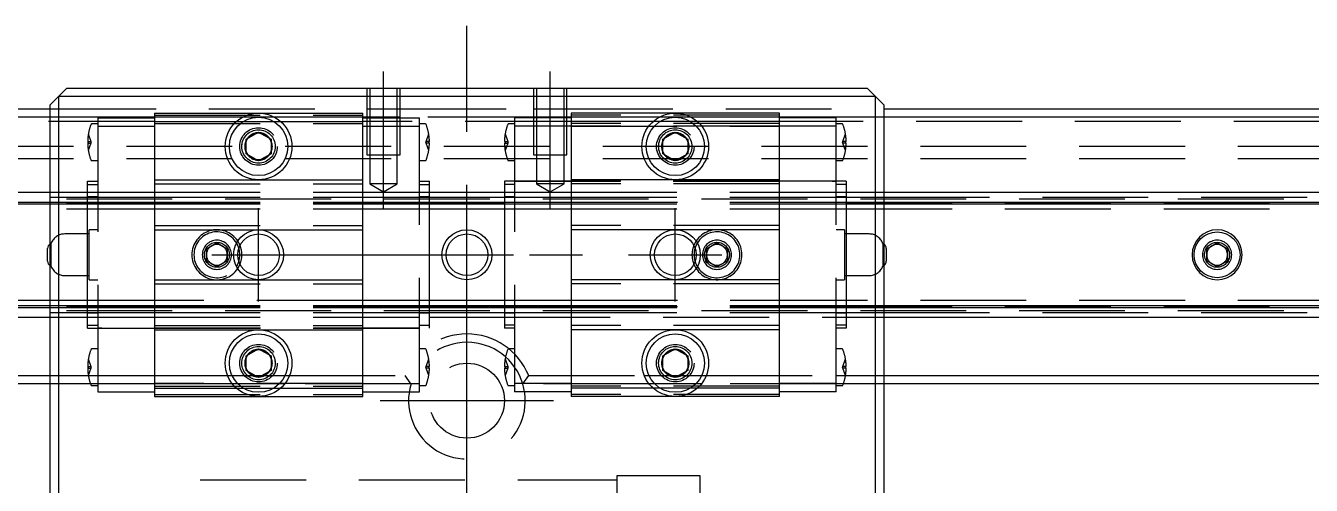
# Model space of a CAD drawing. Extents: x -15 to 1045, y -311 to 82.
# Drawn here: x 357.1 to 511.3, y 27.3 to 82.5 of the extents above; entities that cross this region are included whole.
import ezdxf

# ---------------------------------------------------------------- set-up
doc = ezdxf.new("R2010")
doc.units = 0
doc.linetypes.add('CENTER', pattern=[50.8, 31.75, -6.35, 6.35, -6.35])
doc.linetypes.add('DASHED', pattern=[19.05, 12.7, -6.35])
doc.layers.get('0').update_dxf_attribs({"linetype": 'CONTINUOUS'})
doc.layers.add('CENTER', color=1, linetype='CENTER')

msp = doc.modelspace()

# ---------------------------------------------------------------- linework, layer by layer
at = {"color": 7, "linetype": 'CONTINUOUS'}
for p, q in [((361, 74), (362, 75)), ((362, 75), (458, 75)), ((458, 75), (459, 74)), ((2, 72.5), (360, 72.5)), ((360, 73), (361, 74)), ((360, -73), (360, 73)), ((459, 74), (361, 74)), ((361, 74), (361, -74)), ((459, 74), (460, 73)), ((459, -74), (459, 74)), ((460, 73), (460, -73)), ((460, 72.5), (818, 72.5)), ((360, 71.5), (1, 71.5)), ((819, 71.5), (460, 71.5)), ((383.5, 68.87), (385, 69.73)), ((385, 69.73), (386.5, 68.87)), ((433.5, 68.87), (435, 69.73)), ((435, 69.73), (436.5, 68.87)), ((383.5, 67.13), (383.5, 68.87)), ((386.5, 68.87), (386.5, 67.13)), ((433.5, 67.13), (433.5, 68.87)), ((436.5, 68.87), (436.5, 67.13)), ((385, 66.27), (383.5, 67.13)), ((386.5, 67.13), (385, 66.27)), ((435, 66.27), (433.5, 67.13)), ((436.5, 67.13), (435, 66.27)), ((0, 62.5), (360, 62.5)), ((460, 62.5), (820, 62.5)), ((0, 61.32), (360, 61.32)), ((0, 61.1), (360, 61.1)), ((460, 61.32), (820, 61.32)), ((460, 61.1), (820, 61.1)), ((359.7, 55), (359.7, 55.75)), ((460.3, 55.75), (460.3, 55)), ((498.75, 55.72), (500, 56.44)), ((498.75, 54.28), (498.75, 55.72)), ((500, 56.44), (501.25, 55.72)), ((501.25, 55.72), (501.25, 54.28)), ((359.7, 54.25), (359.7, 55)), ((460.3, 55), (460.3, 54.25)), ((500, 53.56), (498.75, 54.28)), ((501.25, 54.28), (500, 53.56)), ((0, 48.9), (360, 48.9)), ((0, 48.68), (360, 48.68)), ((460, 48.9), (820, 48.9)), ((460, 48.68), (820, 48.68)), ((0, 47.5), (360, 47.5)), ((460, 47.5), (820, 47.5)), ((383.5, 42.87), (385, 43.73)), ((385, 43.73), (386.5, 42.87)), ((433.5, 42.87), (435, 43.73)), ((435, 43.73), (436.5, 42.87)), ((383.5, 41.13), (383.5, 42.87)), ((386.5, 42.87), (386.5, 41.13)), ((433.5, 41.13), (433.5, 42.87)), ((436.5, 42.87), (436.5, 41.13)), ((297.42, 40.5), (360, 40.5)), ((385, 40.27), (383.5, 41.13)), ((386.5, 41.13), (385, 40.27)), ((435, 40.27), (433.5, 41.13)), ((436.5, 41.13), (435, 40.27)), ((460, 40.5), (522.58, 40.5)), ((360, 39.5), (296.71, 39.5)), ((523.29, 39.5), (460, 39.5))]:
    msp.add_line(p, q, dxfattribs=at)
at = {"color": 3, "linetype": 'DASHED'}
for p, q in [((398, 75), (398, 67)), ((398.35, 75), (398.35, 67)), ((401.65, 67), (401.65, 75)), ((402, 67), (402, 75)), ((418, 75), (418, 67)), ((418.35, 75), (418.35, 67)), ((421.65, 67), (421.65, 75)), ((422, 67), (422, 75)), ((360, 72.5), (398, 72.5)), ((398, 72.5), (402, 72.5)), ((402, 72.5), (418, 72.5)), ((418, 72.5), (422, 72.5)), ((422, 72.5), (460, 72.5)), ((372.5, 71), (0.5, 71)), ((372.5, 71.5), (360, 71.5)), ((365.7, 71.45), (365.7, 70.45)), ((365.7, 71.45), (372.5, 71.45)), ((372.5, 72), (385, 72)), ((372.5, 72), (372.5, 71)), ((372.5, 71.75), (397.5, 71.75)), ((383.06, 71.5), (372.5, 71.5)), ((372.5, 71), (382.35, 71)), ((372.5, 71), (372.5, 64)), ((382.35, 71), (383.2, 71)), ((385, 71.5), (383.06, 71.5)), ((383.2, 71), (386.8, 71)), ((385, 72), (397.5, 72)), ((386.94, 71.5), (385, 71.5)), ((386.8, 71), (387.65, 71)), ((397.5, 71.5), (386.94, 71.5)), ((387.65, 71), (397.5, 71)), ((397.5, 71), (397.5, 72)), ((398, 71.5), (397.5, 71.5)), ((397.5, 71.45), (398, 71.45)), ((397.5, 64), (397.5, 71)), ((422.5, 71), (397.5, 71)), ((402, 71.5), (398, 71.5)), ((398, 71.45), (402, 71.45)), ((418, 71.5), (402, 71.5)), ((402, 71.45), (404.3, 71.45)), ((404.3, 70.45), (404.3, 71.45)), ((418, 71.45), (415.7, 71.45)), ((415.7, 71.45), (415.7, 70.45)), ((422, 71.5), (418, 71.5)), ((422, 71.45), (418, 71.45)), ((422.5, 71.5), (422, 71.5)), ((422.5, 71.45), (422, 71.45)), ((422.5, 72), (422.5, 71)), ((435, 72), (422.5, 72)), ((447.5, 71.75), (422.5, 71.75)), ((433.06, 71.5), (422.5, 71.5)), ((422.5, 71), (422.5, 64)), ((432.35, 71), (422.5, 71)), ((433.2, 71), (432.35, 71)), ((435, 71.5), (433.06, 71.5)), ((436.8, 71), (433.2, 71)), ((447.5, 72), (435, 72)), ((436.94, 71.5), (435, 71.5)), ((437.65, 71), (436.8, 71)), ((447.5, 71.5), (436.94, 71.5)), ((447.5, 71), (437.65, 71)), ((447.5, 71), (447.5, 72)), ((460, 71.5), (447.5, 71.5)), ((454.3, 71.45), (447.5, 71.45)), ((447.5, 64), (447.5, 71)), ((819.5, 71), (447.5, 71)), ((454.3, 70.45), (454.3, 71.45)), ((364.58, 69.5), (364.9, 68.6)), ((365.7, 70.7), (364.99, 70.7)), ((365.7, 70.45), (365.7, 39.55)), ((365.7, 70.45), (372.5, 70.45)), ((372.5, 70.75), (397.5, 70.75)), ((397.5, 70.45), (398, 70.45)), ((398, 70.45), (402, 70.45)), ((402, 70.45), (404.3, 70.45)), ((405.01, 70.7), (404.3, 70.7)), ((404.3, 39.55), (404.3, 70.45)), ((405.1, 68.6), (405.42, 69.5)), ((414.58, 69.5), (414.9, 68.6)), ((415.7, 70.7), (414.99, 70.7)), ((418, 70.45), (415.7, 70.45)), ((415.7, 70.45), (415.7, 39.55)), ((422, 70.45), (418, 70.45)), ((422.5, 70.45), (422, 70.45)), ((447.5, 70.75), (422.5, 70.75)), ((447.5, 70.45), (422.5, 70.45)), ((422.5, 70.45), (447.5, 70.45)), ((454.3, 70.45), (447.5, 70.45)), ((455.01, 70.7), (454.3, 70.7)), ((454.3, 39.55), (454.3, 70.45)), ((455.1, 68.6), (455.42, 69.5)), ((820, 68), (0, 68)), ((364.5, 68.6), (364.58, 68.6)), ((364.58, 68.4), (364.5, 68.4)), ((364.58, 68.6), (364.9, 68.6)), ((364.58, 68.6), (364.58, 68.4)), ((364.9, 68.4), (364.58, 67.5)), ((364.58, 68.4), (364.9, 68.4)), ((364.9, 68.6), (364.94, 68.5)), ((364.9, 68.4), (364.94, 68.5)), ((383, 68), (383.02, 68.3)), ((405.1, 68.6), (405.06, 68.5)), ((405.1, 68.4), (405.06, 68.5)), ((405.42, 68.6), (405.1, 68.6)), ((405.42, 67.5), (405.1, 68.4)), ((405.42, 68.4), (405.1, 68.4)), ((405.42, 68.4), (405.42, 68.6)), ((405.42, 68.6), (405.5, 68.6)), ((405.5, 68.4), (405.42, 68.4)), ((414.5, 68.6), (414.58, 68.6)), ((414.58, 68.4), (414.5, 68.4)), ((414.58, 68.6), (414.9, 68.6)), ((414.58, 68.6), (414.58, 68.4)), ((414.9, 68.4), (414.58, 67.5)), ((414.58, 68.4), (414.9, 68.4)), ((414.9, 68.6), (414.94, 68.5)), ((414.9, 68.4), (414.94, 68.5)), ((433, 68), (433.03, 68.35)), ((455.1, 68.6), (455.06, 68.5)), ((455.1, 68.4), (455.06, 68.5)), ((455.42, 68.6), (455.1, 68.6)), ((455.42, 67.5), (455.1, 68.4)), ((455.42, 68.4), (455.1, 68.4)), ((455.42, 68.4), (455.42, 68.6)), ((455.42, 68.6), (455.5, 68.6)), ((455.5, 68.4), (455.42, 68.4)), ((820, 66.5), (0, 66.5)), ((398, 67), (402, 67)), ((398.35, 67), (398.35, 63.5)), ((401.65, 63.5), (401.65, 67)), ((418, 67), (422, 67)), ((418.35, 67), (418.35, 63.5)), ((421.65, 63.5), (421.65, 67)), ((364.99, 66.3), (365.7, 66.3)), ((404.3, 66.3), (405.01, 66.3)), ((414.99, 66.3), (415.7, 66.3)), ((454.3, 66.3), (455.01, 66.3)), ((364.5, 63.43), (364.5, 63.82)), ((364.5, 63.82), (365.7, 63.82)), ((364.5, 63.43), (365.7, 63.43)), ((364.5, 61.03), (364.5, 63.43)), ((372.5, 64), (372.5, 63.5)), ((372.5, 64), (385, 64)), ((372.5, 63.5), (372.5, 58.5)), ((372.5, 63.5), (397.5, 63.5)), ((385, 64), (397.5, 64)), ((397.5, 63.5), (397.5, 64)), ((397.5, 58.5), (397.5, 63.5)), ((398.35, 63.5), (400, 62.55)), ((401.65, 63.5), (398.35, 63.5)), ((400, 62.55), (401.65, 63.5)), ((404.3, 63.82), (405.5, 63.82)), ((404.3, 63.43), (405.5, 63.43)), ((405.5, 63.43), (405.5, 63.82)), ((405.5, 61.03), (405.5, 63.43)), ((414.5, 63.82), (414.5, 63.43)), ((415.7, 63.82), (414.5, 63.82)), ((415.7, 63.43), (414.5, 63.43)), ((414.5, 63.43), (414.5, 61.03)), ((415.7, 63.82), (454.3, 63.82)), ((422.5, 63.82), (415.7, 63.82)), ((418.35, 63.5), (420, 62.55)), ((421.65, 63.5), (418.35, 63.5)), ((420, 62.55), (421.65, 63.5)), ((422.5, 64), (422.5, 63.5)), ((435, 64), (422.5, 64)), ((447.5, 63.82), (422.5, 63.82)), ((422.5, 63.5), (422.5, 58.5)), ((447.5, 63.5), (422.5, 63.5)), ((447.5, 64), (435, 64)), ((447.5, 63.5), (447.5, 64)), ((454.3, 63.82), (447.5, 63.82)), ((447.5, 58.5), (447.5, 63.5)), ((455.5, 63.82), (454.3, 63.82)), ((455.5, 63.43), (454.3, 63.43)), ((455.5, 63.82), (455.5, 63.43)), ((455.5, 63.43), (455.5, 61.03)), ((0, 61.91), (360, 61.91)), ((0, 61.7), (820, 61.7)), ((360, 62.5), (364.5, 62.5)), ((360, 61.91), (364.5, 61.91)), ((364.5, 62.5), (365.7, 62.5)), ((364.5, 62.01), (365.7, 62.01)), ((364.5, 61.91), (365.7, 61.91)), ((365.7, 62.5), (372.5, 62.5)), ((365.7, 61.91), (372.5, 61.91)), ((372.5, 62.5), (397.5, 62.5)), ((372.5, 61.91), (397.5, 61.91)), ((397.5, 62.5), (404.3, 62.5)), ((397.5, 61.91), (404.3, 61.91)), ((404.3, 62.5), (405.5, 62.5)), ((404.3, 62.01), (405.5, 62.01)), ((404.3, 61.91), (405.5, 61.91)), ((405.5, 62.5), (414.5, 62.5)), ((405.5, 61.91), (414.5, 61.91)), ((414.5, 62.5), (415.7, 62.5)), ((414.5, 62.01), (415.7, 62.01)), ((414.5, 61.91), (415.7, 61.91)), ((415.7, 62.5), (422.5, 62.5)), ((415.7, 61.91), (422.5, 61.91)), ((422.5, 62.5), (447.5, 62.5)), ((422.5, 61.91), (447.5, 61.91)), ((447.5, 62.5), (454.3, 62.5)), ((447.5, 61.91), (454.3, 61.91)), ((454.3, 62.5), (455.5, 62.5)), ((454.3, 62.01), (455.5, 62.01)), ((454.3, 61.91), (455.5, 61.91)), ((455.5, 62.5), (460, 62.5)), ((455.5, 61.91), (460, 61.91)), ((460, 61.91), (820, 61.91)), ((0, 61.26), (364.5, 61.26)), ((0, 60.5), (364.5, 60.5)), ((360, 61.32), (364.5, 61.32)), ((360, 61.1), (364.5, 61.1)), ((364.5, 61.32), (365.7, 61.32)), ((364.5, 61.26), (365.7, 61.26)), ((364.5, 61.1), (365.7, 61.1)), ((364.5, 57.5), (364.5, 61.03)), ((364.5, 60.5), (365.7, 60.5)), ((365.7, 61.32), (372.5, 61.32)), ((365.7, 61.26), (372.5, 61.26)), ((365.7, 61.1), (372.5, 61.1)), ((365.7, 60.5), (372.5, 60.5)), ((372.5, 61.32), (397.5, 61.32)), ((372.5, 61.26), (397.5, 61.26)), ((372.5, 61.1), (397.5, 61.1)), ((372.5, 60.5), (397.5, 60.5)), ((397.5, 61.32), (404.3, 61.32)), ((397.5, 61.26), (404.3, 61.26)), ((397.5, 61.1), (404.3, 61.1)), ((397.5, 60.5), (404.3, 60.5)), ((404.3, 61.32), (405.5, 61.32)), ((404.3, 61.26), (405.5, 61.26)), ((404.3, 61.1), (405.5, 61.1)), ((404.3, 60.5), (405.5, 60.5)), ((405.5, 61.32), (414.5, 61.32)), ((405.5, 61.26), (414.5, 61.26)), ((405.5, 61.1), (414.5, 61.1)), ((405.5, 48.97), (405.5, 61.03)), ((405.5, 60.5), (414.5, 60.5)), ((414.5, 61.32), (415.7, 61.32)), ((415.7, 61.26), (414.5, 61.26)), ((414.5, 61.1), (415.7, 61.1)), ((414.5, 61.03), (414.5, 48.97)), ((414.5, 60.5), (415.7, 60.5)), ((415.7, 61.32), (422.5, 61.32)), ((422.5, 61.26), (415.7, 61.26)), ((415.7, 61.1), (422.5, 61.1)), ((415.7, 60.5), (422.5, 60.5)), ((422.5, 61.32), (454.3, 61.32)), ((454.3, 61.26), (422.5, 61.26)), ((422.5, 61.1), (454.3, 61.1)), ((422.5, 60.5), (454.3, 60.5)), ((454.3, 61.32), (455.5, 61.32)), ((455.5, 61.26), (454.3, 61.26)), ((454.3, 61.1), (455.5, 61.1)), ((454.3, 60.5), (455.5, 60.5)), ((455.5, 61.32), (460, 61.32)), ((455.5, 61.26), (820, 61.26)), ((455.5, 61.1), (460, 61.1)), ((455.5, 61.03), (455.5, 57.5)), ((455.5, 60.5), (820, 60.5)), ((364.7, 57.5), (361.75, 57.5)), ((364.5, 52.5), (364.5, 57.5)), ((365.7, 58), (364.7, 58)), ((364.7, 55), (364.7, 58)), ((372.5, 58.5), (397.5, 58.5)), ((372.5, 58.5), (372.5, 58)), ((372.5, 58), (385, 58)), ((372.5, 58), (372.5, 52)), ((385, 58), (397.5, 58)), ((397.5, 58), (397.5, 58.5)), ((397.5, 52), (397.5, 58)), ((422.5, 58.5), (422.5, 58)), ((447.5, 58.5), (422.5, 58.5)), ((422.5, 58), (422.5, 52)), ((435, 58), (422.5, 58)), ((447.5, 58), (435, 58)), ((447.5, 58), (447.5, 58.5)), ((447.5, 52), (447.5, 58)), ((455.3, 58), (454.3, 58)), ((455.3, 58), (455.3, 52)), ((458.25, 57.5), (455.3, 57.5)), ((455.5, 57.5), (455.5, 52.5)), ((360.12, 55), (360.12, 56.39)), ((378.75, 55.72), (380, 56.44)), ((378.75, 54.28), (378.75, 55.72)), ((380, 56.44), (381.25, 55.72)), ((381.25, 55.72), (381.25, 54.28)), ((438.75, 55.72), (440, 56.44)), ((438.75, 54.28), (438.75, 55.72)), ((440, 56.44), (441.25, 55.72)), ((441.25, 55.72), (441.25, 54.28)), ((459.88, 56.39), (459.88, 55)), ((360.12, 53.61), (360.12, 55)), ((364.7, 52), (364.7, 55)), ((378.5, 55), (378.52, 55.22)), ((380, 53.56), (378.75, 54.28)), ((381.25, 54.28), (380, 53.56)), ((438.5, 55), (438.52, 55.22)), ((440, 53.56), (438.75, 54.28)), ((441.25, 54.28), (440, 53.56)), ((459.88, 55), (459.88, 53.61)), ((498.5, 55), (498.52, 55.25)), ((361.75, 52.5), (364.7, 52.5)), ((364.5, 48.97), (364.5, 52.5)), ((455.3, 52.5), (458.25, 52.5)), ((455.5, 52.5), (455.5, 48.97)), ((364.7, 52), (365.7, 52)), ((372.5, 52), (372.5, 51.5)), ((372.5, 52), (385, 52)), ((372.5, 51.5), (372.5, 46.5)), ((372.5, 51.5), (397.5, 51.5)), ((385, 52), (397.5, 52)), ((397.5, 51.5), (397.5, 52)), ((397.5, 46.5), (397.5, 51.5)), ((422.5, 52), (422.5, 51.5)), ((435, 52), (422.5, 52)), ((422.5, 51.5), (422.5, 46.5)), ((447.5, 51.5), (422.5, 51.5)), ((447.5, 52), (435, 52)), ((447.5, 51.5), (447.5, 52)), ((447.5, 46.5), (447.5, 51.5)), ((454.3, 52), (455.3, 52)), ((364.5, 49.5), (0, 49.5)), ((365.7, 49.5), (364.5, 49.5)), ((372.5, 49.5), (365.7, 49.5)), ((397.5, 49.5), (372.5, 49.5)), ((404.3, 49.5), (397.5, 49.5)), ((405.5, 49.5), (404.3, 49.5)), ((414.5, 49.5), (405.5, 49.5)), ((415.7, 49.5), (414.5, 49.5)), ((422.5, 49.5), (415.7, 49.5)), ((454.3, 49.5), (422.5, 49.5)), ((455.5, 49.5), (454.3, 49.5)), ((820, 49.5), (455.5, 49.5)), ((0, 48.74), (364.5, 48.74)), ((0, 48.3), (820, 48.3)), ((0, 48.09), (360, 48.09)), ((360, 48.9), (364.5, 48.9)), ((360, 48.68), (364.5, 48.68)), ((360, 48.09), (364.5, 48.09)), ((364.5, 46.57), (364.5, 48.97)), ((364.5, 48.9), (365.7, 48.9)), ((364.5, 48.74), (365.7, 48.74)), ((364.5, 48.68), (365.7, 48.68)), ((364.5, 48.09), (365.7, 48.09)), ((365.7, 47.99), (364.5, 47.99)), ((365.7, 48.9), (372.5, 48.9)), ((365.7, 48.74), (372.5, 48.74)), ((365.7, 48.68), (372.5, 48.68)), ((365.7, 48.09), (372.5, 48.09)), ((372.5, 48.9), (397.5, 48.9)), ((372.5, 48.74), (397.5, 48.74)), ((372.5, 48.68), (397.5, 48.68)), ((372.5, 48.09), (397.5, 48.09)), ((397.5, 48.9), (404.3, 48.9)), ((397.5, 48.74), (404.3, 48.74)), ((397.5, 48.68), (404.3, 48.68)), ((397.5, 48.09), (404.3, 48.09)), ((404.3, 48.9), (405.5, 48.9)), ((404.3, 48.74), (405.5, 48.74)), ((404.3, 48.68), (405.5, 48.68)), ((404.3, 48.09), (405.5, 48.09)), ((405.5, 47.99), (404.3, 47.99)), ((405.5, 46.57), (405.5, 48.97)), ((405.5, 48.9), (414.5, 48.9)), ((405.5, 48.74), (414.5, 48.74)), ((405.5, 48.68), (414.5, 48.68)), ((405.5, 48.09), (414.5, 48.09)), ((414.5, 48.97), (414.5, 46.57)), ((414.5, 48.9), (415.7, 48.9)), ((415.7, 48.74), (414.5, 48.74)), ((414.5, 48.68), (415.7, 48.68)), ((414.5, 48.09), (415.7, 48.09)), ((415.7, 47.99), (414.5, 47.99)), ((415.7, 48.9), (422.5, 48.9)), ((422.5, 48.74), (415.7, 48.74)), ((415.7, 48.68), (422.5, 48.68)), ((415.7, 48.09), (422.5, 48.09)), ((422.5, 48.9), (454.3, 48.9)), ((454.3, 48.74), (422.5, 48.74)), ((422.5, 48.68), (454.3, 48.68)), ((422.5, 48.09), (454.3, 48.09)), ((454.3, 48.9), (455.5, 48.9)), ((455.5, 48.74), (454.3, 48.74)), ((454.3, 48.68), (455.5, 48.68)), ((454.3, 48.09), (455.5, 48.09)), ((455.5, 47.99), (454.3, 47.99)), ((455.5, 48.97), (455.5, 46.57)), ((455.5, 48.9), (460, 48.9)), ((455.5, 48.74), (820, 48.74)), ((455.5, 48.68), (460, 48.68)), ((455.5, 48.09), (460, 48.09)), ((460, 48.09), (820, 48.09)), ((360, 47.5), (364.5, 47.5)), ((364.5, 47.5), (365.7, 47.5)), ((364.5, 46.18), (364.5, 46.57)), ((364.5, 46.57), (365.7, 46.57)), ((365.7, 47.5), (372.5, 47.5)), ((372.5, 47.5), (405.5, 47.5)), ((372.5, 46.5), (397.5, 46.5)), ((372.5, 46.5), (372.5, 46)), ((397.5, 46), (397.5, 46.5)), ((404.3, 46.57), (405.5, 46.57)), ((405.5, 47.5), (414.5, 47.5)), ((405.5, 46.18), (405.5, 46.57)), ((414.5, 47.5), (454.3, 47.5)), ((414.5, 46.57), (414.5, 46.18)), ((415.7, 46.57), (414.5, 46.57)), ((422.5, 46.5), (422.5, 46)), ((447.5, 46.5), (422.5, 46.5)), ((447.5, 46), (447.5, 46.5)), ((454.3, 47.5), (455.5, 47.5)), ((455.5, 46.57), (454.3, 46.57)), ((455.5, 47.5), (460, 47.5)), ((455.5, 46.57), (455.5, 46.18)), ((364.5, 46.18), (365.7, 46.18)), ((365.7, 46.18), (372.5, 46.18)), ((404.3, 46.18), (365.7, 46.18)), ((372.5, 46.18), (405.5, 46.18)), ((372.5, 46), (372.5, 39)), ((372.5, 46), (385, 46)), ((385, 46), (397.5, 46)), ((397.5, 39), (397.5, 46)), ((415.7, 46.18), (414.5, 46.18)), ((422.5, 46), (422.5, 39)), ((435, 46), (422.5, 46)), ((447.5, 46), (435, 46)), ((447.5, 39), (447.5, 46)), ((455.5, 46.18), (454.3, 46.18)), ((365.7, 43.7), (364.99, 43.7)), ((405.01, 43.7), (404.3, 43.7)), ((415.7, 43.7), (414.99, 43.7)), ((455.01, 43.7), (454.3, 43.7)), ((364.58, 42.5), (364.9, 41.6)), ((386.97, 42.33), (387, 42)), ((405.1, 41.6), (405.42, 42.5)), ((414.58, 42.5), (414.9, 41.6)), ((433, 42), (433.03, 42.35)), ((455.1, 41.6), (455.42, 42.5)), ((360, 40.5), (364.58, 40.5)), ((364.5, 41.6), (364.58, 41.6)), ((364.58, 41.4), (364.5, 41.4)), ((364.58, 41.6), (364.9, 41.6)), ((364.58, 41.6), (364.58, 41.4)), ((364.9, 41.4), (364.58, 40.5)), ((364.58, 41.4), (364.9, 41.4)), ((364.58, 40.5), (365.7, 40.5)), ((364.9, 41.6), (364.94, 41.5)), ((364.9, 41.4), (364.94, 41.5)), ((365.7, 40.5), (372.5, 40.5)), ((372.5, 40.5), (381.29, 40.5)), ((381.29, 40.5), (381.84, 40.5)), ((381.84, 40.5), (383.32, 40.5)), ((383.32, 40.5), (383.68, 40.5)), ((383.68, 40.5), (384.31, 40.5)), ((384.31, 40.5), (384.4, 40.5)), ((384.4, 40.5), (384.6, 40.5)), ((384.6, 40.5), (385.4, 40.5)), ((385.4, 40.5), (385.6, 40.5)), ((385.6, 40.5), (385.69, 40.5)), ((385.69, 40.5), (386.32, 40.5)), ((386.32, 40.5), (386.68, 40.5)), ((386.68, 40.5), (388.16, 40.5)), ((388.16, 40.5), (388.71, 40.5)), ((388.71, 40.5), (402.58, 40.5)), ((403.29, 39.5), (402.58, 40.5)), ((405.1, 41.6), (405.06, 41.5)), ((405.1, 41.4), (405.06, 41.5)), ((405.42, 41.6), (405.1, 41.6)), ((405.42, 40.5), (405.1, 41.4)), ((405.42, 41.4), (405.1, 41.4)), ((405.42, 41.4), (405.42, 41.6)), ((405.42, 41.6), (405.5, 41.6)), ((405.5, 41.4), (405.42, 41.4)), ((414.5, 41.6), (414.58, 41.6)), ((414.58, 41.4), (414.5, 41.4)), ((414.58, 41.6), (414.9, 41.6)), ((414.58, 41.6), (414.58, 41.4)), ((414.9, 41.4), (414.58, 40.5)), ((414.58, 41.4), (414.9, 41.4)), ((414.9, 41.6), (414.94, 41.5)), ((414.9, 41.4), (414.94, 41.5)), ((416.71, 39.5), (417.42, 40.5)), ((417.42, 40.5), (431.29, 40.5)), ((431.29, 40.5), (431.84, 40.5)), ((431.84, 40.5), (433.32, 40.5)), ((433.32, 40.5), (433.68, 40.5)), ((433.68, 40.5), (434.31, 40.5)), ((434.31, 40.5), (434.4, 40.5)), ((434.4, 40.5), (434.6, 40.5)), ((434.6, 40.5), (435.4, 40.5)), ((435.4, 40.5), (435.6, 40.5)), ((435.6, 40.5), (435.69, 40.5)), ((435.69, 40.5), (436.32, 40.5)), ((436.32, 40.5), (436.68, 40.5)), ((436.68, 40.5), (438.16, 40.5)), ((438.16, 40.5), (438.71, 40.5)), ((438.71, 40.5), (454.3, 40.5)), ((454.3, 40.5), (455.42, 40.5)), ((455.1, 41.6), (455.06, 41.5)), ((455.1, 41.4), (455.06, 41.5)), ((455.42, 41.6), (455.1, 41.6)), ((455.42, 40.5), (455.1, 41.4)), ((455.42, 41.4), (455.1, 41.4)), ((455.42, 41.4), (455.42, 41.6)), ((455.42, 41.6), (455.5, 41.6)), ((455.5, 41.4), (455.42, 41.4)), ((455.42, 40.5), (460, 40.5)), ((364.84, 39.5), (360, 39.5)), ((365.7, 39.5), (364.84, 39.5)), ((364.99, 39.3), (365.7, 39.3)), ((365.7, 39.55), (365.7, 38.55)), ((365.7, 39.55), (372.5, 39.55)), ((372.5, 39.5), (365.7, 39.5)), ((372.5, 39.55), (397.5, 39.55)), ((397.5, 39.55), (372.5, 39.55)), ((381.88, 39.5), (372.5, 39.5)), ((372.5, 39.25), (397.5, 39.25)), ((372.5, 39), (382.35, 39)), ((372.5, 39), (372.5, 38)), ((382.55, 39.5), (381.88, 39.5)), ((382.35, 39), (383.2, 39)), ((387.45, 39.5), (382.55, 39.5)), ((383.2, 39), (386.8, 39)), ((386.8, 39), (387.65, 39)), ((388.12, 39.5), (387.45, 39.5)), ((387.65, 39), (397.5, 39)), ((403.29, 39.5), (388.12, 39.5)), ((397.5, 39.55), (404.3, 39.55)), ((397.5, 38), (397.5, 39)), ((404.3, 38.55), (404.3, 39.55)), ((404.3, 39.3), (405.01, 39.3)), ((414.99, 39.3), (415.7, 39.3)), ((415.7, 39.55), (415.7, 38.55)), ((422.5, 39.55), (415.7, 39.55)), ((431.88, 39.5), (416.71, 39.5)), ((447.5, 39.25), (422.5, 39.25)), ((422.5, 39), (422.5, 38)), ((432.35, 39), (422.5, 39)), ((432.55, 39.5), (431.88, 39.5)), ((433.2, 39), (432.35, 39)), ((437.45, 39.5), (432.55, 39.5)), ((436.8, 39), (433.2, 39)), ((437.65, 39), (436.8, 39)), ((438.12, 39.5), (437.45, 39.5)), ((447.5, 39), (437.65, 39)), ((454.3, 39.5), (438.12, 39.5)), ((454.3, 39.55), (447.5, 39.55)), ((447.5, 38), (447.5, 39)), ((454.3, 38.55), (454.3, 39.55)), ((455.16, 39.5), (454.3, 39.5)), ((454.3, 39.3), (455.01, 39.3)), ((460, 39.5), (455.16, 39.5)), ((365.7, 38.55), (372.5, 38.55)), ((372.5, 38.25), (397.5, 38.25)), ((372.5, 38), (385, 38)), ((385, 38), (397.5, 38)), ((397.5, 38.55), (404.3, 38.55)), ((422.5, 38.55), (415.7, 38.55)), ((447.5, 38.25), (422.5, 38.25)), ((435, 38), (422.5, 38)), ((447.5, 38), (435, 38)), ((454.3, 38.55), (447.5, 38.55)), ((378, 28), (428, 28)), ((378, -28), (378, 28)), ((438, 28.5), (428, 28.5)), ((428, 28.5), (428, 28)), ((428, 28), (428, -28)), ((438, 22.87), (438, 28.5))]:
    msp.add_line(p, q, dxfattribs=at)
at = {"color": 7, "linetype": 'CONTINUOUS'}
for centre, radius in [((385, 68), 4), ((385, 68), 3.5), ((435, 68), 4), ((435, 68), 3.5), ((385, 55), 2.5), ((410, 55), 3), ((410, 55), 2.5), ((435, 55), 2.5), ((500, 55), 2.75), ((385, 42), 4), ((385, 42), 3.5), ((435, 42), 4), ((435, 42), 3.5)]:
    msp.add_circle(centre, radius, dxfattribs=at)
at = {"color": 3, "linetype": 'DASHED'}
for centre, radius in [((385, 68), 2.25), ((385, 68), 2), ((385, 68), 1.62), ((435, 68), 2.25), ((435, 68), 2), ((435, 68), 1.62), ((380, 55), 1.5), ((440, 55), 1.5), ((500, 55), 1.5), ((385, 42), 2.25), ((385, 42), 2), ((385, 42), 1.62), ((435, 42), 2.25), ((435, 42), 2), ((435, 42), 1.62), ((410, 37.5), 4.5)]:
    msp.add_circle(centre, radius, dxfattribs=at)
at = {"color": 3, "linetype": 'CONTINUOUS'}
for centre in [(385, 55), (435, 55)]:
    msp.add_circle(centre, 3, dxfattribs=at)
at = {"color": 3, "linetype": 'DASHED'}
for centre, radius, start, end in [((370.5, 68.5), 6, 170.4203, 179.0449), ((370.5, 68.5), 6, 159.1494, 170.4059), ((364.99, 70.6), 0.1, 90, 159.1494), ((385, 68), 1.65, 95.38, 144.62), ((385, 68), 1.62, 98.1587, 141.8413), ((385, 68), 1.62, 81.8413, 98.1587), ((385, 68), 1.65, 84.62, 95.38), ((385, 68), 1.65, 35.38, 84.62), ((385, 68), 1.62, 38.1587, 81.8413), ((405.01, 70.6), 0.1, 20.8506, 90), ((399.5, 68.5), 6, 9.5941, 20.8506), ((399.5, 68.5), 6, 0.9551, 9.5797), ((420.5, 68.5), 6, 170.4203, 179.0449), ((420.5, 68.5), 6, 159.1494, 170.4059), ((414.99, 70.6), 0.1, 90, 159.1494), ((435, 68), 1.65, 95.38, 144.62), ((435, 68), 1.62, 98.1587, 141.8413), ((435, 68), 1.62, 81.8413, 98.1587), ((435, 68), 1.65, 84.62, 95.38), ((435, 68), 1.65, 35.38, 84.62), ((435, 68), 1.62, 38.1587, 81.8413), ((455.01, 70.6), 0.1, 20.8506, 90), ((449.5, 68.5), 6, 9.5941, 20.8506), ((449.5, 68.5), 6, 0.9551, 9.5797), ((370.5, 68.5), 6, 180.9551, 189.5797), ((385, 68), 1.65, 155.38, 180), ((385, 68), 1.65, 180, 204.62), ((385, 68), 1.62, 158.1587, 201.8413), ((385, 68), 1.62, 141.8413, 158.1587), ((385, 68), 1.65, 144.62, 155.38), ((385, 68), 1.62, 21.8413, 38.1587), ((385, 68), 1.65, 24.62, 35.38), ((385, 68), 1.65, 335.38, 24.62), ((385, 68), 1.62, 0, 21.8413), ((385, 68), 1.62, 338.1587, 0), ((399.5, 68.5), 6, 350.4203, 359.0449), ((420.5, 68.5), 6, 180.9551, 189.5797), ((435, 68), 1.65, 155.38, 180), ((435, 68), 1.65, 180, 204.62), ((435, 68), 1.62, 158.1587, 201.8413), ((435, 68), 1.62, 141.8413, 158.1587), ((435, 68), 1.65, 144.62, 155.38), ((435, 68), 1.62, 21.8413, 38.1587), ((435, 68), 1.65, 24.62, 35.38), ((435, 68), 1.65, 335.38, 24.62), ((435, 68), 1.62, 0, 21.8413), ((435, 68), 1.62, 338.1587, 0), ((449.5, 68.5), 6, 350.4203, 359.0449), ((370.5, 68.5), 6, 189.5941, 200.8506), ((364.99, 66.4), 0.1, 200.8506, 270), ((385, 68), 1.62, 201.8413, 218.1587), ((385, 68), 1.65, 204.62, 215.38), ((385, 68), 1.65, 215.38, 264.62), ((385, 68), 1.62, 218.1587, 261.8413), ((385, 68), 1.62, 261.8413, 278.1587), ((385, 68), 1.65, 264.62, 275.38), ((385, 68), 1.65, 275.38, 324.62), ((385, 68), 1.62, 278.1587, 321.8413), ((385, 68), 1.62, 321.8413, 338.1587), ((385, 68), 1.65, 324.62, 335.38), ((405.01, 66.4), 0.1, 270, 339.1494), ((399.5, 68.5), 6, 339.1494, 350.4059), ((420.5, 68.5), 6, 189.5941, 200.8506), ((414.99, 66.4), 0.1, 200.8506, 270), ((435, 68), 1.62, 201.8413, 218.1587), ((435, 68), 1.65, 204.62, 215.38), ((435, 68), 1.65, 215.38, 264.62), ((435, 68), 1.62, 218.1587, 261.8413), ((435, 68), 1.62, 261.8413, 278.1587), ((435, 68), 1.65, 264.62, 275.38), ((435, 68), 1.65, 275.38, 324.62), ((435, 68), 1.62, 278.1587, 321.8413), ((435, 68), 1.62, 321.8413, 338.1587), ((435, 68), 1.65, 324.62, 335.38), ((455.01, 66.4), 0.1, 270, 339.1494), ((449.5, 68.5), 6, 339.1494, 350.4059), ((361.75, 55.75), 1.75, 90, 158.4596), ((380, 55), 3, 33.5573, 180), ((380, 55), 2.75, 31.0388, 328.9612), ((440, 55), 3, 0, 146.4427), ((440, 55), 2.75, 0, 148.9612), ((458.25, 55.75), 1.75, 21.5404, 90), ((360.4, 55.75), 0.7, 113.3901, 124.8499), ((380, 55), 1.75, 0, 180), ((380, 55), 1.25, 120, 180), ((380, 55), 1.25, 60, 120), ((380, 55), 1.25, 0, 60), ((380, 55), 2.75, 16.8991, 31.0388), ((380, 55), 3, 22.3316, 33.5573), ((380, 55), 2.75, 0, 16.8991), ((380, 55), 3, 0, 22.3316), ((440, 55), 3, 157.6684, 180), ((440, 55), 3, 146.4427, 157.6684), ((440, 55), 2.75, 163.1009, 196.8991), ((440, 55), 2.75, 148.9612, 163.1009), ((440, 55), 1.75, 0, 180), ((440, 55), 1.25, 120, 180), ((440, 55), 1.25, 240, 120), ((459.6, 55.75), 0.7, 55.1501, 66.6201), ((500, 55), 1.75, 0, 180), ((500, 55), 1.25, 120, 180), ((500, 55), 1.25, 60, 120), ((500, 55), 1.25, 0, 60), ((380, 55), 3, 180, 326.4427), ((380, 55), 1.75, 180, 0), ((380, 55), 1.25, 180, 240), ((380, 55), 1.25, 300, 0), ((380, 55), 2.75, 328.9612, 343.1009), ((380, 55), 2.75, 343.1009, 0), ((380, 55), 3, 337.6684, 0), ((440, 55), 3, 180, 202.3316), ((440, 55), 2.75, 196.8991, 211.0388), ((440, 55), 3, 213.5573, 0), ((440, 55), 2.75, 211.0388, 0), ((440, 55), 1.75, 180, 0), ((440, 55), 1.25, 180, 240), ((500, 55), 1.75, 180, 0), ((500, 55), 1.25, 180, 240), ((500, 55), 1.25, 300, 0), ((360.4, 54.25), 0.7, 235.1501, 246.6201), ((361.75, 54.25), 1.75, 201.5404, 270), ((380, 55), 1.25, 240, 300), ((380, 55), 3, 326.4427, 337.6684), ((440, 55), 3, 202.3316, 213.5573), ((458.25, 54.25), 1.75, 270, 338.4596), ((459.6, 54.25), 0.7, 293.3901, 304.8499), ((500, 55), 1.25, 240, 300), ((410, 37.5), 8, 22.0243, 157.9757), ((370.5, 41.5), 6, 159.1494, 170.4059), ((364.99, 43.6), 0.1, 90, 159.1494), ((385, 42), 1.65, 95.38, 144.62), ((385, 42), 1.62, 98.1587, 141.8413), ((385, 42), 1.62, 81.8413, 98.1587), ((385, 42), 1.65, 84.62, 95.38), ((385, 42), 1.65, 35.38, 84.62), ((385, 42), 1.62, 38.1587, 81.8413), ((410, 37.5), 7, 16.6015, 163.3985), ((405.01, 43.6), 0.1, 20.8506, 90), ((399.5, 41.5), 6, 9.5941, 20.8506), ((420.5, 41.5), 6, 159.1494, 170.4059), ((414.99, 43.6), 0.1, 90, 159.1494), ((435, 42), 1.65, 95.38, 144.62), ((435, 42), 1.65, 95.38, 144.62), ((435, 42), 1.62, 98.1587, 141.8413), ((435, 42), 1.62, 81.8413, 98.1587), ((435, 42), 1.65, 84.62, 95.38), ((435, 42), 1.65, 84.62, 95.38), ((435, 42), 1.65, 35.38, 84.62), ((435, 42), 1.65, 35.38, 84.62), ((435, 42), 1.62, 38.1587, 81.8413), ((455.01, 43.6), 0.1, 20.8506, 90), ((449.5, 41.5), 6, 9.5941, 20.8506), ((370.5, 41.5), 6, 170.4203, 179.0449), ((385, 42), 1.65, 155.38, 180), ((385, 42), 1.65, 180, 204.62), ((385, 42), 1.62, 158.1587, 201.8413), ((385, 42), 1.62, 141.8413, 158.1587), ((385, 42), 1.65, 144.62, 155.38), ((385, 42), 1.62, 21.8413, 38.1587), ((385, 42), 1.65, 24.62, 35.38), ((385, 42), 1.65, 335.38, 24.62), ((385, 42), 1.62, 0, 21.8413), ((385, 42), 1.62, 338.1587, 0), ((399.5, 41.5), 6, 0.9551, 9.5797), ((420.5, 41.5), 6, 170.4203, 179.0449), ((435, 42), 1.65, 155.38, 180), ((435, 42), 1.65, 155.38, 180), ((435, 42), 1.65, 180, 204.62), ((435, 42), 1.65, 180, 204.62), ((435, 42), 1.62, 158.1587, 201.8413), ((435, 42), 1.62, 141.8413, 158.1587), ((435, 42), 1.65, 144.62, 155.38), ((435, 42), 1.65, 144.62, 155.38), ((435, 42), 1.62, 21.8413, 38.1587), ((435, 42), 1.65, 24.62, 35.38), ((435, 42), 1.65, 24.62, 35.38), ((435, 42), 1.65, 335.38, 24.62), ((435, 42), 1.65, 335.38, 24.62), ((435, 42), 1.62, 0, 21.8413), ((435, 42), 1.62, 338.1587, 0), ((449.5, 41.5), 6, 0.9551, 9.5797), ((370.5, 41.5), 6, 180.9551, 189.5797), ((370.5, 41.5), 6, 189.5941, 200.8506), ((385, 42), 1.62, 201.8413, 218.1587), ((385, 42), 1.65, 204.62, 215.38), ((385, 42), 1.65, 215.38, 264.62), ((385, 42), 1.62, 218.1587, 261.8413), ((385, 42), 1.62, 261.8413, 278.1587), ((385, 42), 1.65, 264.62, 275.38), ((385, 42), 1.65, 275.38, 324.62), ((385, 42), 1.62, 278.1587, 321.8413), ((385, 42), 1.62, 321.8413, 338.1587), ((385, 42), 1.65, 324.62, 335.38), ((399.5, 41.5), 6, 339.1494, 350.4059), ((399.5, 41.5), 6, 350.4203, 359.0449), ((420.5, 41.5), 6, 180.9551, 189.5797), ((420.5, 41.5), 6, 189.5941, 200.8506), ((435, 42), 1.62, 201.8413, 218.1587), ((435, 42), 1.65, 204.62, 215.38), ((435, 42), 1.65, 204.62, 215.38), ((435, 42), 1.65, 215.38, 264.62), ((435, 42), 1.65, 215.38, 264.62), ((435, 42), 1.62, 218.1587, 261.8413), ((435, 42), 1.62, 261.8413, 278.1587), ((435, 42), 1.65, 264.62, 275.38), ((435, 42), 1.65, 264.62, 275.38), ((435, 42), 1.65, 275.38, 324.62), ((435, 42), 1.65, 275.38, 324.62), ((435, 42), 1.62, 278.1587, 321.8413), ((435, 42), 1.62, 321.8413, 338.1587), ((435, 42), 1.65, 324.62, 335.38), ((435, 42), 1.65, 324.62, 335.38), ((449.5, 41.5), 6, 339.1494, 350.4059), ((449.5, 41.5), 6, 350.4203, 359.0449), ((364.99, 39.4), 0.1, 200.8506, 270), ((410, 37.5), 7, 163.3985, 16.6015), ((405.01, 39.4), 0.1, 270, 339.1494), ((414.99, 39.4), 0.1, 200.8506, 270), ((455.01, 39.4), 0.1, 270, 339.1494)]:
    msp.add_arc(centre, radius, start, end, dxfattribs=at)
at = {"color": 7, "linetype": 'CONTINUOUS'}
for centre, radius, start, end in [((500, 55), 3, 0, 180), ((360.4, 55.75), 0.7, 124.8499, 180), ((459.6, 55.75), 0.7, 0, 55.1501), ((360.4, 54.25), 0.7, 180, 235.1501), ((459.6, 54.25), 0.7, 304.8499, 0), ((500, 55), 3, 180, 0)]:
    msp.add_arc(centre, radius, start, end, dxfattribs=at)
at = {"layer": 'CENTER', "color": 1, "linetype": 'CENTER'}
for p, q in [((410, -82.65), (410, 82.48)), ((400, 60.55), (400, 77)), ((420, 60.55), (420, 77)), ((385, 49.4), (385, 60.6)), ((410, 49.4), (410, 60.6)), ((435, 49.4), (435, 60.6)), ((379.4, 55), (429.4, 55)), ((404.4, 55), (415.6, 55)), ((429.4, 55), (440.6, 55)), ((410, 27.1), (410, 47.9)), ((399.6, 37.5), (420.4, 37.5))]:
    msp.add_line(p, q, dxfattribs=at)

doc.saveas('drawing.dxf')
